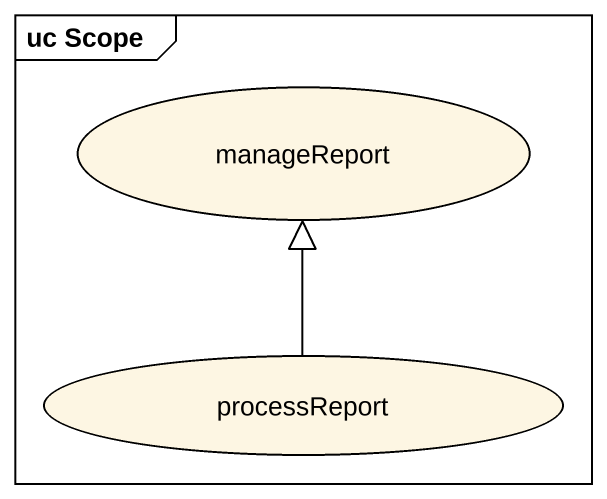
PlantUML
@startuml
mainframe uc Scope
usecase manageReport
usecase processReport
processReport -up-|> manageReport
@enduml
